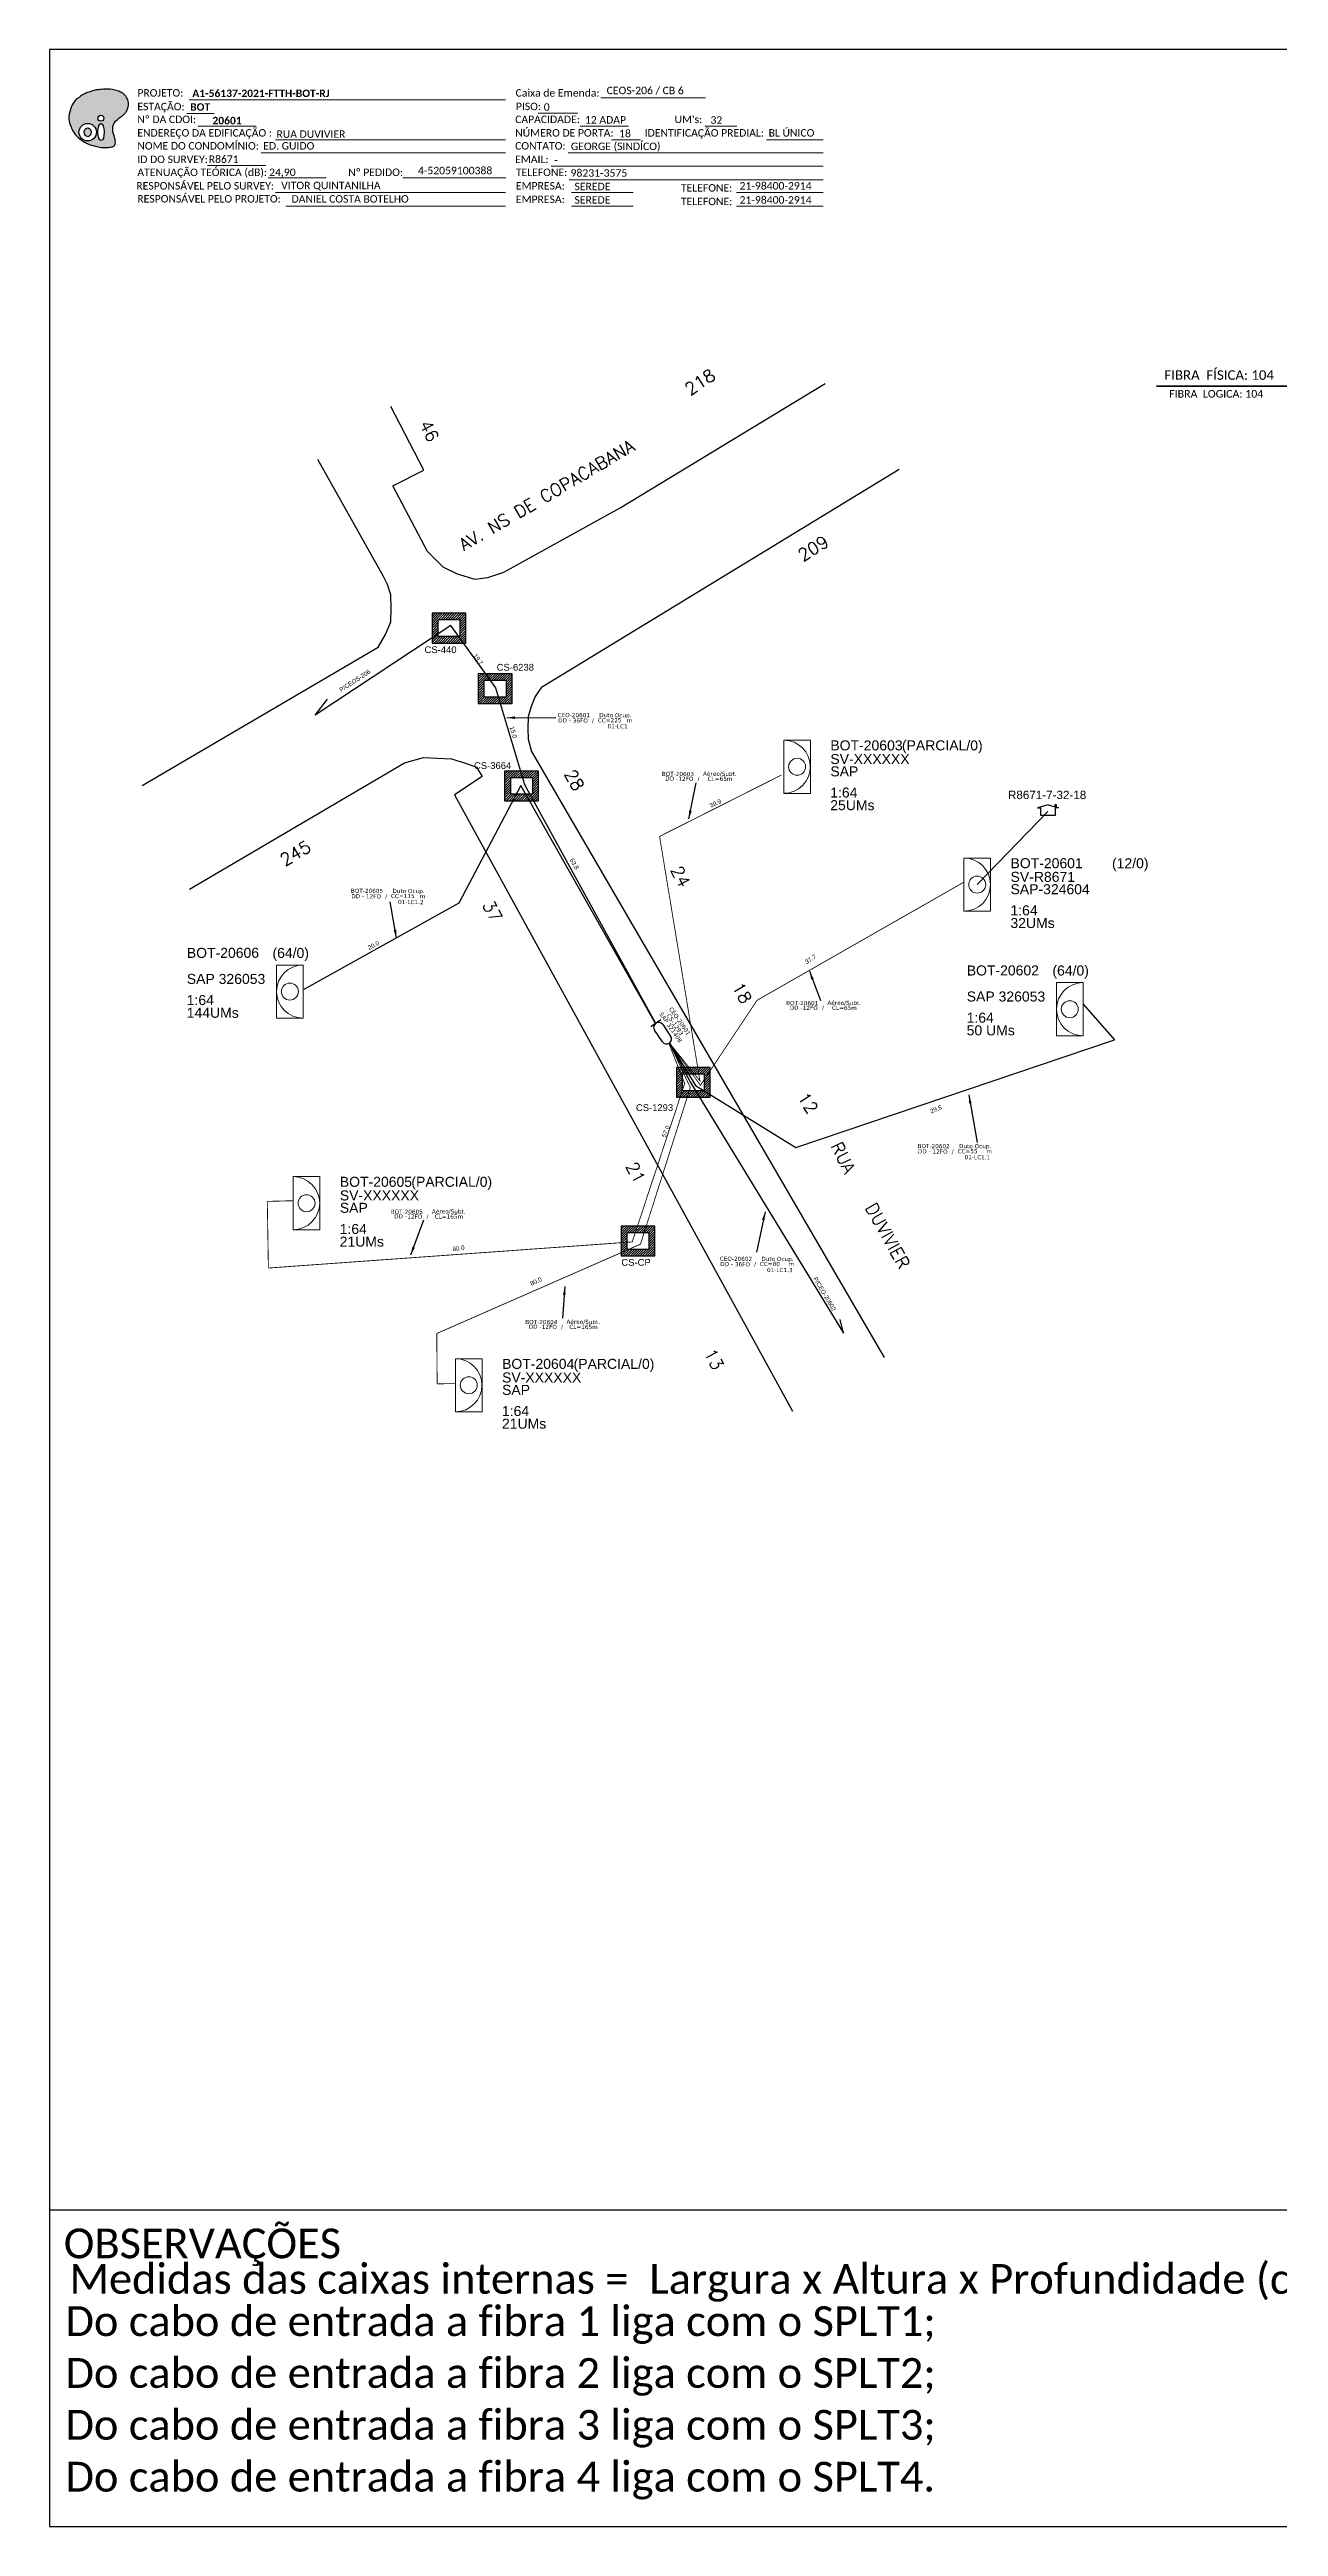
# Model space of a CAD drawing. Header units: inches. Extents: x 28957 to 29796, y 297062 to 297656.
# Drawn here: x 28957 to 29252, y 297062 to 297656 of the extents above; entities that cross this region are included whole.
import ezdxf
from ezdxf.enums import TextEntityAlignment as Align

# ---------------------------------------------------------------- set-up
doc = ezdxf.new("R2010")
doc.units = ezdxf.units.IN
doc.header["$MEASUREMENT"] = 0
doc.linetypes.add('DIVIDE2', pattern=[0.625, 0.25, -0.125, 0, -0.125, 0, -0.125])
doc.layers.get('0').update_dxf_attribs({"color": 252})
for name, color, linetype in [('10.1-Caixas Subterrâneas', 5, 'Continuous'), ('20.4-CEOS', 1, 'Continuous'), ('20.5-CEO', 1, 'Continuous'), ('CAP a instalar', 1, 'Continuous'), ('FOLHAS', 7, 'Continuous'), ('label_cabos', 7, 'Continuous'), ('Legenda', 7, 'Continuous'), ('MUB', 252, 'Continuous'), ('NET-RETIRAR', 54, 'DIVIDE2'), ('surveys', 7, 'Continuous'), ('surveys legendas', 7, 'Continuous')]:
    doc.layers.add(name, color=color, linetype=linetype)
doc.layers.add("20.0-LEGENDA DOS CDO'S", color=1, linetype='Continuous', lineweight=0)
doc.layers.add('20.1-CDO_INTERIOR', color=1, linetype='Continuous', lineweight=0)
doc.layers.add('EXTRA', color=50, linetype='Continuous', plot=False)
doc.styles.add('ARIAL', font='arial.ttf')
doc.styles.add('DIGICADE', font='arial.ttf')
doc.styles.add('MtXpl_Calibri', font='calibri.ttf')
doc.styles.add('ROMANS', font='ROMANS.SHX', dxfattribs={"height": 2.5})
doc.styles.add('siredit', font='verdana.ttf')
doc.styles.get("Standard").update_dxf_attribs({"font": 'arial.ttf'})
doc.styles.add('TELEMAR-RJ', font='arial.ttf')
doc.styles.add('WMF-Calibri0', font='calibri.ttf')
doc.styles.add('WMF-Calibri1', font='calibrib.ttf')
doc.linetypes.add('FENCELINE1', pattern='A,0.25,-0.1,[133,ltypeshp.shx,S=0.1,R=0,X=-0.1,Y=0],-0.1,1', length=1.45)
doc.dimstyles.new('CC', dxfattribs={"dimtxt": 1, "dimasz": 2, "dimexe": 0.18, "dimexo": 0.0625, "dimgap": 0.09, "dimtad": 0, "dimdec": 0, "dimrnd": 1, "dimzin": 0, "dimdsep": 46, "dimtxsty": 'siredit', "dimblk": 'NONE', "dimcen": 0, "dimse1": 1, "dimse2": 1, "dimsd1": 1, "dimsd2": 1, "dimclrt": 7, "dimadec": 0, "dimazin": 0, "dimtfac": 1, "dimtdec": 0, "dimtofl": 0, "dimtmove": 0, "dimatfit": 3, "dimfxl": 0, "dimtolj": 1, "dimtzin": 0, "dimarcsym": 0})

# ---------------------------------------------------------------- blocks, each defined once
blk = doc.blocks.new('*X13')
at = {"color": 0, "linetype": 'Continuous'}
for p, q in [((-1.25, 0.34099), (-0.49099, 1.1)), ((-1.25, 0.517767), (-0.667767, 1.1)), ((-1.25, 0.694544), (-0.844544, 1.1)), ((-1.25, 0.87132), (-1.02132, 1.1)), ((-1.25, 1.048097), (-1.198097, 1.1)), ((-1.25, 0.164214), (-0.8035, 0.610714)), ((-1.25, -0.012563), (-0.8035, 0.433937)), ((-1.25, -0.18934), (-0.8035, 0.25716)), ((-1.25, -0.366117), (-0.8035, 0.080383)), ((-0.789214, 0.625), (-0.314214, 1.1)), ((-0.612437, 0.625), (-0.137437, 1.1)), ((-0.43566, 0.625), (0.03934, 1.1)), ((-0.258883, 0.625), (0.216117, 1.1)), ((-0.082107, 0.625), (0.392893, 1.1)), ((0.09467, 0.625), (0.56967, 1.1)), ((0.271447, 0.625), (0.746447, 1.1)), ((0.448223, 0.625), (0.923223, 1.1)), ((0.625, 0.625), (1.1, 1.1)), ((0.801777, 0.625), (1.25, 1.073223)), ((0.8035, 0.449947), (1.25, 0.896447)), ((0.8035, 0.27317), (1.25, 0.71967)), ((0.8035, 0.096393), (1.25, 0.542893)), ((0.8035, -0.080383), (1.25, 0.366117)), ((0.8035, -0.25716), (1.25, 0.18934)), ((0.8035, -0.433937), (1.25, 0.012563)), ((-1.25, -0.542893), (-0.8035, -0.096393)), ((-1.25, -0.71967), (-0.8035, -0.27317)), ((-1.25, -0.896447), (-0.8035, -0.449947)), ((-1.25, -1.073223), (-0.801777, -0.625)), ((-1.1, -1.1), (-0.625, -0.625)), ((-0.923223, -1.1), (-0.448223, -0.625)), ((-0.746447, -1.1), (-0.271447, -0.625)), ((-0.56967, -1.1), (-0.09467, -0.625)), ((-0.392893, -1.1), (0.082107, -0.625)), ((-0.216117, -1.1), (0.258883, -0.625)), ((-0.03934, -1.1), (0.43566, -0.625)), ((0.137437, -1.1), (0.612437, -0.625)), ((0.314214, -1.1), (0.789214, -0.625)), ((0.49099, -1.1), (1.25, -0.34099)), ((0.667767, -1.1), (1.25, -0.517767)), ((0.8035, -0.610714), (1.25, -0.164214)), ((0.844544, -1.1), (1.25, -0.694544)), ((1.02132, -1.1), (1.25, -0.87132)), ((1.198097, -1.1), (1.25, -1.048097))]:
    blk.add_line(p, q, dxfattribs=at)
blk = doc.blocks.new('MANHOLE_MQ')
at = {"color": 0, "linetype": 'Continuous'}
for p, q in [((0.00000623, 0.00000569), (-0.00000627, 0.00000569)), ((-0.00000627, 0.00000569), (-0.00000627, -0.00000531)), ((-0.00000404, 0.00000331), (0.00000399, 0.00000331)), ((-0.00000404, -0.00000294), (-0.00000404, 0.00000331)), ((0.00000399, 0.00000331), (0.00000399, -0.00000294)), ((0.00000623, -0.00000531), (0.00000623, 0.00000569)), ((-0.00000627, -0.00000531), (0.00000623, -0.00000531)), ((0.00000399, -0.00000294), (-0.00000404, -0.00000294)), ((0.00000399, -0.00000294), (0.00000399, -0.00000294))]:
    blk.add_line(p, q, dxfattribs=at)
at = {"color": 0, "linetype": 'Continuous', "xscale": 5e-06, "yscale": 5e-06, "zscale": 1e-05}
blk.add_blockref('*X13', (-0.00000002, 0.00000019), dxfattribs=at)
blk = doc.blocks.new('CDOI_CT_DRT')
at = {"layer": '20.1-CDO_INTERIOR', "color": 8, "lineweight": 18}
blk.add_lwpolyline([(1.01, -0.75), (1.01, 3.5), (-1.12, 3.5), (-1.11, -0.75)], close=True, dxfattribs=at)
blk.add_circle((-0.05, 1.38), 0.68, dxfattribs=at)
blk.add_arc((-1.12, 1.38), 2.12, 270.0531, 90.0531, dxfattribs=at)
at = {"layer": "20.0-LEGENDA DOS CDO'S", "color": 8, "style": 'ARIAL'}
for tag, p in [('SURVEY', (2.61, 1.6)), ('CDO_N', (2.61, 2.69)), ('SAP', (2.61, 0.61)), ('1:XX', (2.6, -1.08)), ('UMS', (2.6, -2.09))]:
    blk.add_attdef(tag, p, '', height=0.8, rotation=359.9724, dxfattribs=at)
blk.add_attdef('FIBRAS_UTILIZADAS', text='', height=0.8, rotation=359.9724, dxfattribs=at).set_placement((10.32, 2.69), align=Align.CENTER)
blk = doc.blocks.new('_None')
blk = doc.blocks.new('Inst CB DT OCUP CFOA-SM-DD-S-12')
at = {"layer": 'label_cabos', "color": 0, "style": 'siredit'}
for tag, flags, p in [('ID_ATIVIDADE', 3, (1.31, 2.67)), ('FATOR', 1, (11.56, 2.55))]:
    blk.add_attdef(tag, text='', height=1, rotation=359.69001, dxfattribs=dict(at, flags=flags)).set_placement(p, align=Align.MIDDLE_CENTER)
for tag, p in [('TIPO_CABO', (1.11, 0)), ('DESTINO_CABO', (3.13, 1.26)), ('CABO', (4.69, -0.05)), ('/', (7.71, -0.05)), ('LANCE', (10.41, 0.02)), ('TIPO_CABO', (13.11, 1.24)), ('UND', (16.46, 0)), ('FID', (13.65, -1.41))]:
    blk.add_attdef(tag, text='', height=1, rotation=359.69001, dxfattribs=at).set_placement(p, align=Align.MIDDLE_CENTER)
blk.add_attdef('QTDE', (11.93, -0.45), '', height=1, rotation=359.69001, dxfattribs=at)
blk = doc.blocks.new('LEGENDA DOS CABOS')
at = {"layer": 'EXTRA', "color": 0, "style": 'siredit'}
for tag, p in [('ID', (4.6, 0.97)), ('XX', (9.03, 0.97))]:
    blk.add_attdef(tag, text='', height=0.48, rotation=359.69001, dxfattribs=at).set_placement(p, align=Align.MIDDLE_CENTER)
at = {"layer": 'Legenda', "color": 0, "style": 'siredit'}
for tag, p in [('TIPO_CABO', (1.31, 0)), ('CABO', (4.69, -0.05)), ('/', (6.81, -0.05)), ('METROS', (10.03, -0.05))]:
    blk.add_attdef(tag, text='', height=0.8, rotation=359.69001, dxfattribs=at).set_placement(p, align=Align.MIDDLE_CENTER)
blk = doc.blocks.new('Inst CB DT OCUP CFOA-SM-DD-S-36')
at = {"layer": 'label_cabos', "color": 0, "style": 'siredit'}
for tag, flags, p in [('ID_ATIVIDADE', 3, (1.31, 2.67)), ('FATOR', 1, (11.56, 2.55))]:
    blk.add_attdef(tag, text='', height=1, rotation=359.69001, dxfattribs=dict(at, flags=flags)).set_placement(p, align=Align.MIDDLE_CENTER)
for tag, p in [('TIPO_CABO', (1.11, 0)), ('DESTINO_CABO', (3.13, 1.26)), ('CABO', (4.69, -0.05)), ('/', (7.71, -0.05)), ('LANCE', (10.41, 0.02)), ('TIPO_CABO', (13.11, 1.24)), ('UND', (16.46, 0)), ('FID', (13.65, -1.41))]:
    blk.add_attdef(tag, text='', height=1, rotation=359.69001, dxfattribs=at).set_placement(p, align=Align.MIDDLE_CENTER)
blk.add_attdef('QTDE', (11.93, -0.45), '', height=1, rotation=359.69001, dxfattribs=at)
blk = doc.blocks.new('OI')
h = blk.add_hatch(color=40)
edge = h.paths.add_edge_path()
edge.add_spline(control_points=[(4.35, -0.67), (3.92, -0.99), (3.26, -1.5), (2.81, -2.59), (2.9, -3.5), (3.06, -4.27), (3.31, -4.85), (3.37, -5.39), (3.4, -5.88), (3.2, -6.4), (2.54, -6.61), (1.65, -6.63), (0.55, -6.67), (-0.56, -6.42), (-1.61, -6.14), (-2.77, -5.61), (-3.92, -4.77), (-4.89, -3.7), (-5.34, -2.65), (-5.6, -1.94), (-5.85, -0.96), (-5.71, 0.47), (-5.1, 2.02), (-4.14, 3.02), (-3.3, 3.61), (-2.37, 4.16), (-1.36, 4.44), (-0.56, 4.7), (0.79, 4.85), (2.24, 4.97), (3.79, 4.57), (4.67, 4.21), (5.44, 3.65), (5.76, 2.99), (6.03, 2.21), (6.01, 1.46), (5.72, 0.64), (5.31, 0.08), (4.88, -0.38), (4.51, -0.55), (4.35, -0.67)], knot_values=[0, 0, 0, 0, 1.60434, 2.417191, 3.427595, 4.282808, 4.776746, 5.304182, 5.888771, 6.258406, 6.858137, 7.79129, 8.986195, 10.124242, 11.187857, 12.242908, 13.953784, 15.414161, 16.515391, 17.349188, 17.675853, 19.552021, 21.515531, 22.568638, 23.63245, 24.621084, 25.782718, 26.745347, 27.142653, 29.870543, 31.004649, 31.921532, 32.709589, 33.801391, 34.042471, 35.192333, 35.971461, 36.628871, 37.254359, 37.836911, 37.836911, 37.836911, 37.836911], degree=3, periodic=0)
h.paths.add_polyline_path([(1.13, -0.87, -1), (-0.04, -0.87, -1)], flags=16)
edge = h.paths.add_edge_path(flags=16)
edge.add_ellipse((0.56, -3.59), major_axis=(-0.02, 1.71), ratio=0.361305, start_angle=0, end_angle=360)
h.paths.add_polyline_path([(-0.36, -3.62, -1), (-3.8, -3.62, -1)], flags=16)
edge = h.paths.add_edge_path(flags=0)
edge.add_ellipse((-2.08, -3.62), major_axis=(0, 0.885), ratio=0.758294, start_angle=0, end_angle=360)
at = {"color": 40}
for centre, radius in [((-2.08, -3.62), 1.72), ((0.54, -0.87), 0.587)]:
    blk.add_circle(centre, radius, dxfattribs=at)
blk.add_ellipse((-2.08, -3.62), major_axis=(0, 0.885), ratio=0.758294, start_param=-3.141592653589791, end_param=3.141592653589791, dxfattribs=at)
blk.add_ellipse((0.56, -3.59), major_axis=(-0.02, 1.71), ratio=0.361305, dxfattribs=at)
at = {"color": 40, "start_tangent": (-0.800898, -0.598801), "end_tangent": (-0.800898, -0.598801)}
blk.add_spline([(4.35, -0.67), (3.2, -1.78), (2.9, -2.54), (2.92, -3.55), (3.12, -4.38), (3.28, -4.85), (3.37, -5.37), (3.35, -5.95), (3.2, -6.29), (2.66, -6.55), (1.73, -6.63), (0.54, -6.62), (-0.58, -6.41), (-1.6, -6.11), (-2.56, -5.67), (-3.95, -4.67), (-4.89, -3.56), (-5.37, -2.56), (-5.64, -1.78), (-5.72, -1.46), (-5.63, 0.42), (-4.84, 2.22), (-4.13, 2.99), (-3.27, 3.62), (-2.4, 4.09), (-1.3, 4.47), (-0.37, 4.72), (0.02, 4.77), (2.75, 4.8), (3.85, 4.53), (4.69, 4.16), (5.31, 3.68), (5.85, 2.73), (5.93, 2.5), (5.94, 1.35), (5.67, 0.62), (5.29, 0.08), (4.84, -0.36), (4.35, -0.67)], degree=3, dxfattribs=at)
blk = doc.blocks.new('SURVEY_SURVEY')
for p, q in [((0, 0.0000127), (-0.0000126, 0.000009)), ((-0.0000126, 0.000009), (-0.0000086, 0.000009)), ((-0.0000086, 0), (-0.0000086, 0.000009)), ((0.0000086, 0), (-0.0000086, 0)), ((0, 0.0000127), (0.0000126, 0.000009)), ((0.0000084, 0.0000132), (0.0000098, 0.0000132)), ((0.0000084, 0.0000103), (0.0000084, 0.0000132)), ((0.0000126, 0.000009), (0.0000086, 0.000009)), ((0.0000086, 0.000009), (0.0000086, 0)), ((0.0000098, 0.0000132), (0.0000098, 0.0000099))]:
    blk.add_line(p, q)

msp = doc.modelspace()

# ---------------------------------------------------------------- linework, layer by layer
at = {"color": 1, "linetype": 'Continuous', "lineweight": 60}
msp.add_line((29257.58, 297575.51), (29222.8, 297575.4), dxfattribs=at)
at = {"color": 0}
for points in [[(28957.24, 297062.23), (29795.8, 297062.23), (29795.8, 297656.23), (28957.24, 297656.23), (28957.24, 297062.23)], [(28957.24, 297138.19), (29274.99, 297138.19)]]:
    msp.add_lwpolyline(points, dxfattribs=at)
at = {"color": 7, "lineweight": 0}
for points in [[(28990.71, 297644.19), (29066.68, 297644.19)], [(29089.52, 297644.68), (29114.65, 297644.68)], [(28990.19, 297640.91), (28996.74, 297640.91)], [(28992.86, 297637.84), (29006.8, 297637.84)], [(29074.48, 297640.95), (29083.96, 297640.95)], [(29084.53, 297637.84), (29096.14, 297637.84)], [(29114.47, 297637.84), (29122.13, 297637.84)], [(29008.01, 297631.49), (29066.68, 297631.49)], [(29011.42, 297634.6), (29066.68, 297634.6)], [(29081.64, 297631.49), (29142.87, 297631.49)], [(29092.11, 297634.6), (29099.06, 297634.6)], [(29129.28, 297634.6), (29142.84, 297634.6)], [(28995.17, 297628.43), (29009.12, 297628.43)], [(29009.71, 297625.46), (29023.65, 297625.46)], [(29042.04, 297625.47), (29066.54, 297625.47)], [(29042.54, 297625.47), (29066.69, 297625.47)], [(29077.6, 297628.25), (29142.87, 297628.25)], [(29081.89, 297625.02), (29142.87, 297625.02)], [(29011.42, 297621.91), (29066.68, 297621.91)], [(29013.91, 297618.67), (29066.68, 297618.67)], [(29082.5, 297621.91), (29097.3, 297621.91)], [(29082.5, 297618.67), (29097.3, 297618.67)], [(29122.1, 297621.91), (29142.87, 297621.91)], [(29122.1, 297618.67), (29142.87, 297618.67)]]:
    msp.add_lwpolyline(points, dxfattribs=at)
at = {"layer": '20.1-CDO_INTERIOR', "color": 1, "lineweight": 18}
msp.add_lwpolyline([(29183.01, 297449.59), (29183, 297462.34), (29176.63, 297462.34), (29176.64, 297449.59)], close=True, dxfattribs=at)
at = {"layer": '20.1-CDO_INTERIOR', "color": 0, "lineweight": 18}
for points in [[(29011.72, 297423.94), (29011.72, 297436.69), (29018.09, 297436.69), (29018.1, 297423.94)], [(29198.85, 297419.72), (29198.84, 297432.47), (29205.22, 297432.47), (29205.22, 297419.72)]]:
    msp.add_lwpolyline(points, close=True, dxfattribs=at)
at = {"layer": '20.1-CDO_INTERIOR', "color": 1, "lineweight": 18}
msp.add_circle((29179.82, 297455.96), 2.04, dxfattribs=at)
at = {"layer": '20.1-CDO_INTERIOR', "color": 0, "lineweight": 18}
for centre in [(29014.91, 297430.31), (29202.03, 297426.09)]:
    msp.add_circle(centre, 2.04, dxfattribs=at)
at = {"layer": '20.1-CDO_INTERIOR', "color": 1, "lineweight": 18}
msp.add_arc((29176.63, 297455.96), 6.37, 270.05309, 90.05309, dxfattribs=at)
at = {"layer": '20.1-CDO_INTERIOR', "color": 0, "lineweight": 18}
for centre in [(29018.09, 297430.32), (29205.22, 297426.09)]:
    msp.add_arc(centre, 6.38, 90.02759, 270.02759, dxfattribs=at)
at = {"layer": '20.5-CEO', "color": 5}
for p, q in [((29104.36, 297422.41), (29106.27, 297419.65)), ((29104.3, 297418.29), (29102.39, 297421.05))]:
    msp.add_line(p, q, dxfattribs=at)
msp.add_lwpolyline([(29103.88, 297423.54), (29101.5, 297421.89)], dxfattribs=at)
for centre, start, end in [((29103.37, 297421.73), 34.6924, 214.6924), ((29105.28, 297418.97), 214.6924, 34.6924)]:
    msp.add_arc(centre, 1.2, start, end, dxfattribs=at)
at = {"layer": 'CAP a instalar', "color": 0, "linetype": 'FENCELINE1', "ltscale": 5}
for p, q in [((29053.53, 297518.14), (29020.96, 297496.61)), ((29053.42, 297518.14), (29064.22, 297503.17)), ((29020.96, 297496.61), (29023.95, 297500.41)), ((29064.22, 297503.17), (29071.2, 297480)), ((29070.34, 297479.74), (29055.46, 297451.48)), ((29102.61, 297422.67), (29070.34, 297479.74)), ((29071.2, 297480), (29102.67, 297422.76)), ((29055.46, 297451.48), (29018.26, 297430.8)), ((29205.27, 297427.31), (29212.75, 297418.77)), ((29105.91, 297418.08), (29111.02, 297408.48)), ((29105.91, 297418.08), (29112.26, 297407.83)), ((29136.3, 297392.96), (29212.75, 297418.77)), ((29111.02, 297408.48), (29147.7, 297348.37)), ((29112.26, 297407.83), (29136.3, 297392.96)), ((29147.7, 297348.37), (29146.9, 297351.69))]:
    msp.add_line(p, q, dxfattribs=at)
at = {"layer": 'CAP a instalar', "color": 8, "linetype": 'FENCELINE1', "ltscale": 5, "const_width": 0.2}
for points in [[(29105.91, 297418.08), (29113.29, 297408.89), (29103.61, 297467.52), (29132.85, 297482.25)], [(29105.81, 297417.97), (29109.63, 297408.27), (29097.05, 297370.28), (29009.75, 297364.02)], [(29105.91, 297418.12), (29110.98, 297407.3), (29099.03, 297369.74), (29050.15, 297348.32)], [(29015.63, 297380.16), (29009.49, 297380), (29009.75, 297364.02)], [(29050.25, 297336.25), (29050.15, 297348.32)], [(29054.72, 297336.3), (29050.25, 297336.25)]]:
    msp.add_lwpolyline(points, dxfattribs=at)
at = {"layer": 'CAP a instalar', "linetype": 'FENCELINE1', "ltscale": 5, "const_width": 0.2}
msp.add_lwpolyline([(29105.91, 297418.08), (29113.41, 297407.84), (29127.02, 297428.24), (29176.66, 297456.58)], dxfattribs=at)
at = {"layer": 'MUB', "color": 3}
for points in [[(29047.92, 297535.83), (29039.63, 297551.61), (29047.05, 297555.34), (29039.17, 297570.65)], [(29047.92, 297535.83), (29051.61, 297532.18), (29055.05, 297530.52), (29059.31, 297529.25), (29062.37, 297529.58), (29066.22, 297530.87), (29094.16, 297546.35), (29143.36, 297576.12)], [(28979.47, 297479.76), (29036.12, 297512.95), (29037.88, 297515.97), (29039.11, 297518.99), (29039.21, 297522.28), (29039.13, 297525.44), (29038.34, 297527.92), (29037.39, 297529.84), (29021.65, 297557.89)], [(29075.25, 297503.29), (29161.08, 297555.58)], [(29075.25, 297503.29), (29073.76, 297501.09), (29072.79, 297498.71), (29072.11, 297496.21), (29072.03, 297493.39), (29072.07, 297490.83), (29072.91, 297487.87), (29157.5, 297342.54)], [(28990.79, 297454.9), (29042.37, 297485.18), (29046.97, 297486.46)], [(29046.97, 297486.46), (29053.66, 297486.17), (29057.27, 297485), (29059.69, 297484.14), (29061.02, 297481.88), (29054.43, 297477.52), (29135.48, 297329.73)]]:
    msp.add_lwpolyline(points, dxfattribs=at)
at = {"layer": 'NET-RETIRAR', "color": 4, "linetype": 'Continuous'}
msp.add_lwpolyline([(29196.8, 297473.5), (29179.82, 297455.96)], dxfattribs=at)

# ---------------------------------------------------------------- block references
at = {"color": 7, "xscale": 1.213923925163967, "yscale": 1.213923925163967, "zscale": 1.213923925163967, "rotation": 0.1532896023949059}
msp.add_blockref('OI', (28968.91, 297640.81), dxfattribs=at)
at = {"color": 0, "lineweight": 0}
ref = msp.add_blockref('Inst CB DT OCUP CFOA-SM-DD-S-36', (29079.9, 297495.36), dxfattribs=at)
ref.add_attrib('DESTINO_CABO', 'CEO-20601', dxfattribs={"layer": 'label_cabos', "color": 0, "height": 1, "rotation": 359.69001, "style": 'siredit'}).set_placement((29083.03, 297496.62), align=Align.MIDDLE_CENTER)
ref.add_attrib('TIPO_CABO', 'Duto Ocup.', dxfattribs={"layer": 'label_cabos', "color": 0, "height": 1, "rotation": 359.69001, "style": 'siredit'}).set_placement((29093.01, 297496.6), align=Align.MIDDLE_CENTER)
ref.add_attrib('/', '/', dxfattribs={"layer": 'label_cabos', "color": 0, "height": 1, "rotation": 359.69001, "style": 'siredit'}).set_placement((29087.62, 297495.31), align=Align.MIDDLE_CENTER)
ref.add_attrib('FID', '01-LC1', dxfattribs={"layer": 'label_cabos', "color": 0, "height": 1, "rotation": 359.69001, "style": 'siredit'}).set_placement((29093.55, 297493.94), align=Align.MIDDLE_CENTER)
ref.add_attrib('LANCE', 'CC=', dxfattribs={"layer": 'label_cabos', "color": 0, "height": 1, "rotation": 359.69001, "style": 'siredit'}).set_placement((29090.31, 297495.38), align=Align.MIDDLE_CENTER)
ref.add_attrib('UND', 'm', dxfattribs={"layer": 'label_cabos', "color": 0, "height": 1, "rotation": 359.69001, "style": 'siredit'}).set_placement((29096.37, 297495.36), align=Align.MIDDLE_CENTER)
ref.add_attrib('CABO', '36FO', dxfattribs={"layer": 'label_cabos', "color": 0, "height": 1, "rotation": 359.69001, "style": 'siredit'}).set_placement((29084.59, 297495.31), align=Align.MIDDLE_CENTER)
ref.add_attrib('TIPO_CABO', 'DD - ', dxfattribs={"layer": 'label_cabos', "color": 0, "height": 1, "rotation": 359.69001, "style": 'siredit'}).set_placement((29081.01, 297495.35), align=Align.MIDDLE_CENTER)
ref.add_attrib('QTDE', '225', (29091.83, 297494.9), dxfattribs={"layer": 'label_cabos', "color": 0, "height": 1, "rotation": 359.69001, "style": 'siredit'})
ref = msp.add_blockref('Inst CB DT OCUP CFOA-SM-DD-S-12', (29030.28, 297453.21), dxfattribs=at)
ref.add_attrib('DESTINO_CABO', 'BOT-20605', dxfattribs={"layer": 'label_cabos', "color": 0, "height": 1, "rotation": 359.69001, "style": 'siredit'}).set_placement((29033.41, 297454.47), align=Align.MIDDLE_CENTER)
ref.add_attrib('TIPO_CABO', 'Duto Ocup.', dxfattribs={"layer": 'label_cabos', "color": 0, "height": 1, "rotation": 359.69001, "style": 'siredit'}).set_placement((29043.39, 297454.45), align=Align.MIDDLE_CENTER)
ref.add_attrib('/', '/', dxfattribs={"layer": 'label_cabos', "color": 0, "height": 1, "rotation": 359.69001, "style": 'siredit'}).set_placement((29038, 297453.15), align=Align.MIDDLE_CENTER)
ref.add_attrib('FID', '01-LC1.2', dxfattribs={"layer": 'label_cabos', "color": 0, "height": 1, "rotation": 359.69001, "style": 'siredit'}).set_placement((29043.93, 297451.79), align=Align.MIDDLE_CENTER)
ref.add_attrib('LANCE', 'CC=', dxfattribs={"layer": 'label_cabos', "color": 0, "height": 1, "rotation": 359.69001, "style": 'siredit'}).set_placement((29040.69, 297453.23), align=Align.MIDDLE_CENTER)
ref.add_attrib('UND', 'm', dxfattribs={"layer": 'label_cabos', "color": 0, "height": 1, "rotation": 359.69001, "style": 'siredit'}).set_placement((29046.75, 297453.21), align=Align.MIDDLE_CENTER)
ref.add_attrib('CABO', '12FO', dxfattribs={"layer": 'label_cabos', "color": 0, "height": 1, "rotation": 359.69001, "style": 'siredit'}).set_placement((29034.97, 297453.15), align=Align.MIDDLE_CENTER)
ref.add_attrib('TIPO_CABO', 'DD - ', dxfattribs={"layer": 'label_cabos', "color": 0, "height": 1, "rotation": 359.69001, "style": 'siredit'}).set_placement((29031.39, 297453.2), align=Align.MIDDLE_CENTER)
ref.add_attrib('QTDE', '115', (29042.21, 297452.75), dxfattribs={"layer": 'label_cabos', "color": 0, "height": 1, "rotation": 359.69001, "style": 'siredit'})
ref = msp.add_blockref('Inst CB DT OCUP CFOA-SM-DD-S-12', (29166.23, 297392), dxfattribs=at)
ref.add_attrib('DESTINO_CABO', 'BOT-20602', dxfattribs={"layer": 'label_cabos', "color": 0, "height": 1, "rotation": 359.69001, "style": 'siredit'}).set_placement((29169.36, 297393.26), align=Align.MIDDLE_CENTER)
ref.add_attrib('TIPO_CABO', 'Duto Ocup.', dxfattribs={"layer": 'label_cabos', "color": 0, "height": 1, "rotation": 359.69001, "style": 'siredit'}).set_placement((29179.34, 297393.25), align=Align.MIDDLE_CENTER)
ref.add_attrib('/', '/', dxfattribs={"layer": 'label_cabos', "color": 0, "height": 1, "rotation": 359.69001, "style": 'siredit'}).set_placement((29173.94, 297391.95), align=Align.MIDDLE_CENTER)
ref.add_attrib('FID', '01-LC1.1', dxfattribs={"layer": 'label_cabos', "color": 0, "height": 1, "rotation": 359.69001, "style": 'siredit'}).set_placement((29179.88, 297390.59), align=Align.MIDDLE_CENTER)
ref.add_attrib('LANCE', 'CC=', dxfattribs={"layer": 'label_cabos', "color": 0, "height": 1, "rotation": 359.69001, "style": 'siredit'}).set_placement((29176.64, 297392.02), align=Align.MIDDLE_CENTER)
ref.add_attrib('UND', 'm', dxfattribs={"layer": 'label_cabos', "color": 0, "height": 1, "rotation": 359.69001, "style": 'siredit'}).set_placement((29182.69, 297392), align=Align.MIDDLE_CENTER)
ref.add_attrib('CABO', '12FO', dxfattribs={"layer": 'label_cabos', "color": 0, "height": 1, "rotation": 359.69001, "style": 'siredit'}).set_placement((29170.91, 297391.95), align=Align.MIDDLE_CENTER)
ref.add_attrib('TIPO_CABO', 'DD - ', dxfattribs={"layer": 'label_cabos', "color": 0, "height": 1, "rotation": 359.69001, "style": 'siredit'}).set_placement((29167.34, 297392), align=Align.MIDDLE_CENTER)
ref.add_attrib('QTDE', '55', (29178.16, 297391.55), dxfattribs={"layer": 'label_cabos', "color": 0, "height": 1, "rotation": 359.69001, "style": 'siredit'})
ref = msp.add_blockref('Inst CB DT OCUP CFOA-SM-DD-S-36', (29118.8, 297364.97), dxfattribs=at)
ref.add_attrib('DESTINO_CABO', 'CEO-20602', dxfattribs={"layer": 'label_cabos', "color": 0, "height": 1, "rotation": 359.69001, "style": 'siredit'}).set_placement((29121.93, 297366.23), align=Align.MIDDLE_CENTER)
ref.add_attrib('TIPO_CABO', 'Duto Ocup.', dxfattribs={"layer": 'label_cabos', "color": 0, "height": 1, "rotation": 359.69001, "style": 'siredit'}).set_placement((29131.91, 297366.21), align=Align.MIDDLE_CENTER)
ref.add_attrib('/', '/', dxfattribs={"layer": 'label_cabos', "color": 0, "height": 1, "rotation": 359.69001, "style": 'siredit'}).set_placement((29126.52, 297364.92), align=Align.MIDDLE_CENTER)
ref.add_attrib('FID', '01-LC1.3', dxfattribs={"layer": 'label_cabos', "color": 0, "height": 1, "rotation": 359.69001, "style": 'siredit'}).set_placement((29132.45, 297363.55), align=Align.MIDDLE_CENTER)
ref.add_attrib('LANCE', 'CC=', dxfattribs={"layer": 'label_cabos', "color": 0, "height": 1, "rotation": 359.69001, "style": 'siredit'}).set_placement((29129.21, 297364.99), align=Align.MIDDLE_CENTER)
ref.add_attrib('UND', 'm', dxfattribs={"layer": 'label_cabos', "color": 0, "height": 1, "rotation": 359.69001, "style": 'siredit'}).set_placement((29135.27, 297364.97), align=Align.MIDDLE_CENTER)
ref.add_attrib('CABO', '36FO', dxfattribs={"layer": 'label_cabos', "color": 0, "height": 1, "rotation": 359.69001, "style": 'siredit'}).set_placement((29123.49, 297364.92), align=Align.MIDDLE_CENTER)
ref.add_attrib('TIPO_CABO', 'DD - ', dxfattribs={"layer": 'label_cabos', "color": 0, "height": 1, "rotation": 359.69001, "style": 'siredit'}).set_placement((29119.91, 297364.96), align=Align.MIDDLE_CENTER)
ref.add_attrib('QTDE', '80', (29130.73, 297364.51), dxfattribs={"layer": 'label_cabos', "color": 0, "height": 1, "rotation": 359.69001, "style": 'siredit'})
at = {"layer": '10.1-Caixas Subterrâneas', "color": 30, "xscale": 648529.1601430288, "yscale": 648529.1601430288, "zscale": 648529.1601430288, "rotation": 180.0000000000633}
for p in [(29053.06, 297517.6), (29064.15, 297503.07), (29070.47, 297479.77), (29111.69, 297408.65), (29098.44, 297370.6)]:
    msp.add_blockref('MANHOLE_MQ', p, dxfattribs=at)
at = {"layer": '20.1-CDO_INTERIOR', "xscale": 3, "yscale": 3, "zscale": 3}
for p, values in [((29136.76, 297480.09), {'CDO_N': 'BOT-20603', 'FIBRAS_UTILIZADAS': '        (PARCIAL/0)', 'SURVEY': 'SV-XXXXXX', 'SAP': 'SAP', '1:XX': '1:64', 'UMS': '25UMs'}), ((29019.06, 297375.43), {'CDO_N': 'BOT-20605', 'FIBRAS_UTILIZADAS': '        (PARCIAL/0)', 'SURVEY': 'SV-XXXXXX', 'SAP': 'SAP', '1:XX': '1:64', 'UMS': '21UMs'}), ((29057.99, 297331.77), {'CDO_N': 'BOT-20604', 'FIBRAS_UTILIZADAS': '        (PARCIAL/0)', 'SURVEY': 'SV-XXXXXX', 'SAP': 'SAP', '1:XX': '1:64', 'UMS': '21UMs'})]:
    msp.add_blockref('CDOI_CT_DRT', p, dxfattribs=at).add_auto_attribs(values)
at = {"layer": 'label_cabos', "color": 0, "lineweight": 0}
ref = msp.add_blockref('LEGENDA DOS CABOS', (29103.76, 297480.88), dxfattribs=at)
ref.add_attrib('ID', 'BOT-20603', dxfattribs={"color": 0, "height": 1, "rotation": 359.69001, "style": 'siredit'}).set_placement((29108, 297482.51), align=Align.MIDDLE_CENTER)
ref.add_attrib('CABO', '12FO', dxfattribs={"color": 0, "height": 1, "rotation": 359.69001, "style": 'siredit'}).set_placement((29109.93, 297481.35), align=Align.MIDDLE_CENTER)
ref.add_attrib('METROS', 'CL=65m', dxfattribs={"color": 0, "height": 1, "rotation": 359.69001, "style": 'siredit'}).set_placement((29118.12, 297481.35), align=Align.MIDDLE_CENTER)
ref.add_attrib('XX', 'Aéreo/Subt.', dxfattribs={"color": 0, "height": 1, "rotation": 359.69001, "style": 'siredit'}).set_placement((29118.07, 297482.55), align=Align.MIDDLE_CENTER)
ref.add_attrib('/', '/', dxfattribs={"color": 0, "height": 1, "rotation": 359.69001, "style": 'siredit'}).set_placement((29112.96, 297481.35), align=Align.MIDDLE_CENTER)
ref.add_attrib('TIPO_CABO', 'DD -', dxfattribs={"color": 0, "height": 1, "rotation": 359.69001, "style": 'siredit'}).set_placement((29106.5, 297481.4), align=Align.MIDDLE_CENTER)
ref = msp.add_blockref('LEGENDA DOS CABOS', (29133.6, 297425.94), dxfattribs=at)
ref.add_attrib('ID', 'BOT-20601', dxfattribs={"color": 0, "height": 1, "rotation": 359.69001, "style": 'siredit'}).set_placement((29137.84, 297427.57), align=Align.MIDDLE_CENTER)
ref.add_attrib('CABO', '12FO', dxfattribs={"color": 0, "height": 1, "rotation": 359.69001, "style": 'siredit'}).set_placement((29139.76, 297426.41), align=Align.MIDDLE_CENTER)
ref.add_attrib('METROS', 'CL=65m', dxfattribs={"color": 0, "height": 1, "rotation": 359.69001, "style": 'siredit'}).set_placement((29147.96, 297426.41), align=Align.MIDDLE_CENTER)
ref.add_attrib('XX', 'Aéreo/Subt.', dxfattribs={"color": 0, "height": 1, "rotation": 359.69001, "style": 'siredit'}).set_placement((29147.91, 297427.61), align=Align.MIDDLE_CENTER)
ref.add_attrib('/', '/', dxfattribs={"color": 0, "height": 1, "rotation": 359.69001, "style": 'siredit'}).set_placement((29142.79, 297426.41), align=Align.MIDDLE_CENTER)
ref.add_attrib('TIPO_CABO', 'DD -', dxfattribs={"color": 0, "height": 1, "rotation": 359.69001, "style": 'siredit'}).set_placement((29136.34, 297426.46), align=Align.MIDDLE_CENTER)
ref = msp.add_blockref('LEGENDA DOS CABOS', (29038.71, 297375.9), dxfattribs=at)
ref.add_attrib('ID', 'BOT-20605', dxfattribs={"color": 0, "height": 1, "rotation": 359.69001, "style": 'siredit'}).set_placement((29042.95, 297377.53), align=Align.MIDDLE_CENTER)
ref.add_attrib('CABO', '12FO', dxfattribs={"color": 0, "height": 1, "rotation": 359.69001, "style": 'siredit'}).set_placement((29044.88, 297376.37), align=Align.MIDDLE_CENTER)
ref.add_attrib('METROS', 'CL=165m', dxfattribs={"color": 0, "height": 1, "rotation": 359.69001, "style": 'siredit'}).set_placement((29053.07, 297376.37), align=Align.MIDDLE_CENTER)
ref.add_attrib('XX', 'Aéreo/Subt.', dxfattribs={"color": 0, "height": 1, "rotation": 359.69001, "style": 'siredit'}).set_placement((29053.02, 297377.57), align=Align.MIDDLE_CENTER)
ref.add_attrib('/', '/', dxfattribs={"color": 0, "height": 1, "rotation": 359.69001, "style": 'siredit'}).set_placement((29047.9, 297376.37), align=Align.MIDDLE_CENTER)
ref.add_attrib('TIPO_CABO', 'DD -', dxfattribs={"color": 0, "height": 1, "rotation": 359.69001, "style": 'siredit'}).set_placement((29041.45, 297376.42), align=Align.MIDDLE_CENTER)
ref = msp.add_blockref('LEGENDA DOS CABOS', (29071, 297349.43), dxfattribs=at)
ref.add_attrib('ID', 'BOT-20604', dxfattribs={"color": 0, "height": 1, "rotation": 359.69001, "style": 'siredit'}).set_placement((29075.24, 297351.06), align=Align.MIDDLE_CENTER)
ref.add_attrib('CABO', '12FO', dxfattribs={"color": 0, "height": 1, "rotation": 359.69001, "style": 'siredit'}).set_placement((29077.16, 297349.91), align=Align.MIDDLE_CENTER)
ref.add_attrib('METROS', 'CL=165m', dxfattribs={"color": 0, "height": 1, "rotation": 359.69001, "style": 'siredit'}).set_placement((29085.36, 297349.91), align=Align.MIDDLE_CENTER)
ref.add_attrib('XX', 'Aéreo/Subt.', dxfattribs={"color": 0, "height": 1, "rotation": 359.69001, "style": 'siredit'}).set_placement((29085.31, 297351.11), align=Align.MIDDLE_CENTER)
ref.add_attrib('/', '/', dxfattribs={"color": 0, "height": 1, "rotation": 359.69001, "style": 'siredit'}).set_placement((29080.19, 297349.91), align=Align.MIDDLE_CENTER)
ref.add_attrib('TIPO_CABO', 'DD -', dxfattribs={"color": 0, "height": 1, "rotation": 359.69001, "style": 'siredit'}).set_placement((29073.74, 297349.96), align=Align.MIDDLE_CENTER)
at = {"layer": 'surveys', "color": 255, "xscale": 200000, "yscale": 200000, "zscale": 200000}
msp.add_blockref('SURVEY_SURVEY', (29196.84, 297472.58), dxfattribs=at)

# ---------------------------------------------------------------- texts
at = {"color": 7, "lineweight": 0, "style": 'WMF-Calibri0'}
for s, height, p in [('PROJETO:', 1.793, (28978.31, 297644.94)), ('ESTAÇÃO:', 1.793, (28978.31, 297641.66)), ('Caixa de Emenda:', 1.7927, (29069.06, 297644.94)), ('PISO:', 1.793, (29069.14, 297641.7)), ('Nº DA CDOI:', 1.7927, (28978.31, 297638.59)), ('ENDEREÇO DA EDIFICAÇÃO :', 1.7927, (28978.31, 297635.35)), ('CAPACIDADE:', 1.7927, (29068.96, 297638.59)), ('NÚMERO DE PORTA:', 1.7927, (29068.96, 297635.35)), ('IDENTIFICAÇÃO PREDIAL:', 1.7927, (29100.04, 297635.35)), ("UM's:", 1.793, (29107.2, 297638.59)), ('BL ÚNICO', 1.793, (29129.78, 297635.35)), ('NOME DO CONDOMÍNIO:', 1.7927, (28978.31, 297632.24)), ('ID DO SURVEY:', 1.7927, (28978.31, 297629)), ('ED. GUIDO', 1.793, (29008.52, 297632.24)), ('CONTATO:', 1.793, (29068.96, 297632.24)), ('EMAIL:', 1.793, (29068.96, 297629)), ('RESPONSÁVEL PELO SURVEY:', 1.7927, (28978.07, 297622.65)), ('ATENUAÇÃO TEÓRICA (dB):', 1.7927, (28978.31, 297625.89)), ('24,90 ', 1.793, (29009.93, 297625.89)), ('Nº PEDIDO:', 1.793, (29028.9, 297625.9)), ('TELEFONE:', 1.793, (29069.14, 297625.89)), ('EMPRESA:', 1.793, (29069.14, 297622.65)), ('TELEFONE:', 1.793, (29108.74, 297622.15)), ('RESPONSÁVEL PELO PROJETO:', 1.7927, (28978.31, 297619.54)), ('EMPRESA:', 1.793, (29069.14, 297619.42)), ('TELEFONE:', 1.793, (29108.74, 297618.91))]:
    msp.add_text(s, height=height, dxfattribs=at).set_placement(p)
at = {"color": 7, "linetype": 'Continuous'}
for s, height, style, p in [('BOT', 1.793, 'WMF-Calibri1', (28990.99, 297641.56)), ('A1-56137-2021-FTTH-BOT-RJ', 1.7927, 'WMF-Calibri1', (28991.5, 297644.84)), ('0', 1.79, 'WMF-Calibri0', (29075.83, 297641.55)), ('CEOS-206 / CB 6', 1.7927, 'WMF-Calibri0', (29090.92, 297645.52)), ('RUA DUVIVIER', 1.7927, 'WMF-Calibri0', (29011.69, 297635.06)), ('12 ADAP', 1.793, 'WMF-Calibri0', (29085.7, 297638.46)), ('18', 1.793, 'WMF-Calibri0', (29093.89, 297635.2)), ('32', 1.793, 'WMF-Calibri0', (29115.82, 297638.44)), ('R8671', 1.793, 'WMF-Calibri0', (28995.44, 297629.04)), ('-', 1.79, 'WMF-Calibri0', (29078.31, 297628.85)), ('GEORGE (SINDÍCO)', 1.7927, 'WMF-Calibri0', (29082.33, 297632.12)), ('VITOR QUINTANILHA', 1.7927, 'WMF-Calibri0', (29012.82, 297622.74)), ('98231-3575', 1.793, 'WMF-Calibri0', (29082.25, 297625.73)), ('SEREDE', 1.793, 'WMF-Calibri0', (29083.2, 297622.5)), ('21-98400-2914', 1.7927, 'WMF-Calibri0', (29122.8, 297622.65)), ('DANIEL COSTA BOTELHO', 1.7927, 'WMF-Calibri0', (29015.31, 297619.51)), ('SEREDE', 1.793, 'WMF-Calibri0', (29083.2, 297619.27)), ('21-98400-2914', 1.7927, 'WMF-Calibri0', (29122.8, 297619.27))]:
    msp.add_text(s, height=height, dxfattribs=dict(at, style=style)).set_placement(p)
at = {"color": 7, "linetype": 'Continuous', "style": 'WMF-Calibri1'}
msp.add_text('20601', height=1.793, dxfattribs=at).set_placement((28999.83, 297638.3), align=Align.CENTER)
at = {"color": 7, "style": 'WMF-Calibri0'}
msp.add_text('4-52059100388', height=1.7927, dxfattribs=at).set_placement((29045.62, 297626.31))
at = {"color": 0}
for s, style, p in [('OBSERVAÇÕES', 'WMF-Calibri0', (28960.65, 297126.54)), ('Do cabo de entrada a fibra 1 liga com o SPLT1;', 'MtXpl_Calibri', (28961.06, 297107.9)), ('Do cabo de entrada a fibra 2 liga com o SPLT2;', 'MtXpl_Calibri', (28961.06, 297095.47)), ('Do cabo de entrada a fibra 3 liga com o SPLT3;', 'MtXpl_Calibri', (28961.06, 297083.04)), ('Do cabo de entrada a fibra 4 liga com o SPLT4.', 'MtXpl_Calibri', (28961.06, 297070.6))]:
    msp.add_text(s, height=7.1308, dxfattribs=dict(at, style=style)).set_placement(p)
at = {"width": 34.56, "attachment_point": 5}
for s, insert, char_height in [('{\\fCalibri|b0|i0|c0|p34;\\C7;FIBRA  FÍSICA: 104}', (29237.87, 297578.16), 2.2859), ('{\\fCalibri|b0|i0|c0|p34;\\C7;FIBRA  LOGICA: 104}', (29237.17, 297573.66), 1.8289)]:
    msp.add_mtext(s, dxfattribs=dict(at, insert=insert, char_height=char_height))
at = {"color": 0, "insert": (28962.01, 297125.15), "char_height": 7.1308, "width": 658.8434, "attachment_point": 1, "style": 'WMF-Calibri0'}
msp.add_mtext('Medidas das caixas internas =  Largura x Altura x Profundidade (cm)', dxfattribs=at)
at = {"layer": '10.1-Caixas Subterrâneas', "color": 30, "style": 'ARIAL'}
for s, p in [('CS-440', (29047.22, 297511.49)), ('CS-6238', (29064.52, 297507.28)), ('CS-3664', (29059.08, 297483.7)), ('CS-1293', (29097.93, 297401.68)), ('CS-CP', (29094.44, 297364.56))]:
    msp.add_text(s, height=1.622, dxfattribs=at).set_placement(p)
at = {"layer": "20.0-LEGENDA DOS CDO'S", "color": 1, "style": 'ARIAL'}
for s, p in [('SV-R8671', (29187.82, 297456.63)), ('BOT-20601', (29187.81, 297459.91)), ('SAP-324604', (29187.81, 297453.67)), ('32UMs', (29187.79, 297445.56)), ('1:64', (29187.79, 297448.6))]:
    msp.add_text(s, height=2.4, rotation=359.97241, dxfattribs=at).set_placement(p)
msp.add_text('            (12/0)', height=2.4, rotation=359.97241, dxfattribs=at).set_placement((29210.95, 297459.89), align=Align.CENTER)
at = {"layer": "20.0-LEGENDA DOS CDO'S", "color": 0, "style": 'ARIAL'}
for s, rotation, p in [('BOT-20606', 0.11799, (28990.19, 297438.39)), ('SAP 326053', 359.97241, (28990.18, 297432.16)), ('BOT-20602', 0.11799, (29177.31, 297434.17)), ('1:64', 359.97241, (28990.16, 297427.08)), ('SAP 326053', 359.97241, (29177.31, 297427.94)), ('144UMs', 359.97241, (28990.16, 297424.04)), ('50 UMs', 359.97241, (29177.29, 297419.82)), ('1:64', 359.97241, (29177.29, 297422.86))]:
    msp.add_text(s, height=2.4, rotation=rotation, dxfattribs=at).set_placement(p)
for p in [(29015.11, 297438.38), (29202.24, 297434.16)]:
    msp.add_text('(64/0)', height=2.4, rotation=359.97241, dxfattribs=at).set_placement(p, align=Align.CENTER)
at = {"layer": '20.4-CEOS', "color": 5, "style": 'siredit'}
msp.add_text('CEO-20601', height=1.01, rotation=304.6924, dxfattribs=at).set_placement((29108.87, 297423.51), align=Align.TOP_CENTER)
at = {"layer": '20.5-CEO', "color": 5, "style": 'siredit'}
for s, p in [('SAP 321408', (29106.72, 297422.01)), ('CS-1293', (29107.75, 297422.72))]:
    msp.add_text(s, height=1.014, rotation=304.6924, dxfattribs=at).set_placement(p, align=Align.TOP_CENTER)
at = {"layer": 'FOLHAS', "color": 2, "style": 'TELEMAR-RJ'}
for s, rotation, p in [('19.7', 306.18021, (29060.07, 297509.99)), ('15.0', 287.7671, (29068.52, 297492.51)), ('39.9', 25.2737, (29117.01, 297475.48)), ('63.8', 300.80635, (29083.18, 297460.94)), ('20.0', 27.5614, (29034.98, 297441.41)), ('37.7', 32.98632, (29139.82, 297438.08)), ('57.0', 67.82718, (29105.11, 297396.78)), ('29.6', 22.03048, (29169.93, 297402.11)), ('80.0', 8.59449, (29055.38, 297368.76)), ('80.0', 25.2737, (29073.95, 297360.83))]:
    msp.add_text(s, height=1.055, rotation=rotation, dxfattribs=at).set_placement(p, align=Align.MIDDLE)
at = {"layer": 'FOLHAS', "color": 0, "style": 'TELEMAR-RJ'}
for s, height, rotation, p in [('P/CEOS-206', 1.055, 32.99062, (29030.5, 297504.91)), ('P/CEO-20602', 1.0546, 300.80635, (29143.24, 297357.82))]:
    msp.add_text(s, height=height, rotation=rotation, dxfattribs=at).set_placement(p, align=Align.MIDDLE)
at = {"layer": 'MUB', "color": 3, "style": 'ROMANS'}
for s, rotation, p in [('218', 33.48946, (29113.31, 297576.51)), ('46', 297.22816, (29048.35, 297564.74)), ('209', 31.35029, (29140.46, 297536.63)), ('28', 300.20372, (29083.19, 297481.05)), ('245', 30.41097, (29016.23, 297463.51)), ('24', 296.71126, (29108.65, 297457.93)), ('37', 298.74197, (29063.51, 297449.61)), ('18', 299.00337, (29123.42, 297430.01)), ('12', 302.82648, (29139.18, 297403.6)), ('21', 298.74197, (29097.89, 297386.92)), ('13', 297.51867, (29116.67, 297342.14))]:
    msp.add_text(s, height=2.976, rotation=rotation, dxfattribs=at).set_placement(p, align=Align.MIDDLE_CENTER)
at = {"layer": 'MUB', "color": 0, "style": 'ROMANS'}
for s, height, rotation, p in [('AV. NS DE COPACABANA', 2.9764, 30.5573, (29056.64, 297535.92)), ('RUA', 2.976, 296.71126, (29144.57, 297393.27)), ('DUVIVIER', 2.976, 299.00337, (29152.85, 297378.54))]:
    msp.add_text(s, height=height, rotation=rotation, dxfattribs=at).set_placement(p)
at = {"layer": 'surveys legendas', "color": 0, "style": 'DIGICADE'}
msp.add_text('R8671-7-32-18', height=2, dxfattribs=at).set_placement((29187.2, 297476.48))

# ---------------------------------------------------------------- leaders
at = {"layer": 'label_cabos'}
for points in [[(29066.95, 297496), (29078.73, 297496.01)], [(29110.63, 297471.74), (29112.37, 297480.34)], [(29040.46, 297443.15), (29038.98, 297451.85)], [(29139.58, 297435.19), (29142.21, 297428.15)], [(29177.8, 297405.52), (29179.82, 297394.13)], [(29043.91, 297367.17), (29047.05, 297375.6)], [(29128.92, 297377.49), (29126.85, 297367.86)], [(29080.9, 297359.61), (29080.32, 297351.96)]]:
    msp.add_leader(points, dimstyle='CC', override={"dimgap": 0.09, "dimtad": 0}, dxfattribs=at)

doc.saveas('drawing.dxf')
